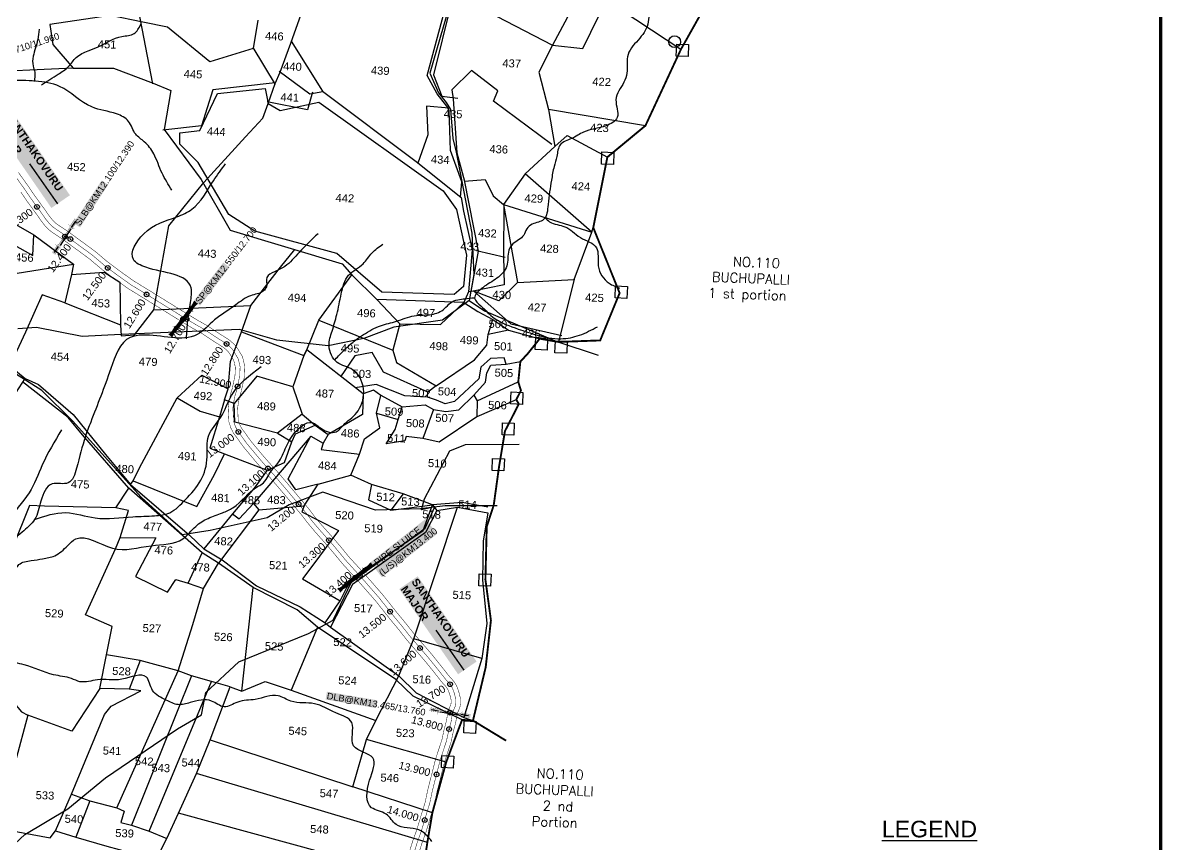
# Model space of a CAD drawing. Header units: inches. Extents: x 199720 to 229245, y 1615171 to 1626603.
# Drawn here: x 203002 to 205423, y 1617681 to 1619425 of the extents above; entities that cross this region are included whole.
import ezdxf
from ezdxf.enums import TextEntityAlignment as Align

# ---------------------------------------------------------------- set-up
doc = ezdxf.new("R2010")
doc.units = ezdxf.units.IN
doc.header["$LTSCALE"] = 15
doc.header["$MEASUREMENT"] = 0
doc.header["$PDMODE"] = 32
doc.header["$PDSIZE"] = 10
doc.linetypes.add('ACAD_ISO02W100', pattern=[15, 12, -3])
doc.linetypes.add('HIDDEN2', pattern=[0.1875, 0.125, -0.0625])
for name, color, linetype in [('CANAL1', 7, 'Continuous'), ('CHANAGE', 1, 'Continuous'), ('HILLS', 3, 'Continuous'), ('PLOT', 7, 'Continuous'), ('PLOT NO', 7, 'Continuous'), ('POINT', 2, 'Continuous'), ('RE REMARKS', 7, 'Continuous'), ('ROAD', 1, 'Continuous'), ('STREAM', 4, 'Continuous'), ('STRUCTURE', 5, 'Continuous'), ('TABLE', 7, 'Continuous'), ('TEXT', 1, 'Continuous'), ('text2', 7, 'Continuous'), ('VILLAGE BOUNDARY STONES', 1, 'Continuous'), ('VILLAGE BOUNDARYS', 5, 'Continuous'), ('VILLAGE BOUNDRY', 5, 'Continuous')]:
    doc.layers.add(name, color=color, linetype=linetype)
doc.styles.add('A', font='arial.ttf')
doc.styles.add('section', font='romant.shx', dxfattribs={"height": 2})
doc.styles.get("Standard").update_dxf_attribs({"font": 'arial.ttf'})
doc.dimstyles.get("Standard").update_dxf_attribs({"dimtxt": 0.18, "dimasz": 0.18, "dimexe": 0.18, "dimexo": 0.0625, "dimgap": 0.09, "dimtad": 0, "dimtih": 1, "dimtoh": 1, "dimdec": 4, "dimzin": 0, "dimdsep": 46, "dimtxsty": 'Standard', "dimcen": 0.09, "dimadec": 0, "dimazin": 0, "dimtfac": 1, "dimtdec": 4, "dimtofl": 0, "dimtmove": 0, "dimatfit": 3, "dimfxl": 1, "dimtolj": 1, "dimtzin": 0, "dimarcsym": 0})

# ---------------------------------------------------------------- blocks, each defined once
blk = doc.blocks.new('SLB')
at = {"layer": 'STRUCTURE'}
h = blk.add_hatch(dxfattribs=at)
h.set_pattern_fill('DOTS', color=6, scale=20, angle=320.3722, style=0)
h.set_pattern_definition([(320.372247934, (-159.4327, -72.9564), (1.2786241598, 0.5641323054), [0, -1.25])])
h.paths.add_polyline_path([(769699.5, 1706871.1), (769699.5, 1706861.1), (769729.1, 1706861.1), (769732.1, 1706863.1), (769792.1, 1706863.1), (769795.1, 1706861.1), (769824.7, 1706861.1), (769824.7, 1706871.1), (769795.1, 1706871.1), (769792.1, 1706869.1), (769732.1, 1706869.1), (769729.1, 1706871.1)])
at = {"layer": 'STRUCTURE', "color": 6, "linetype": 'ACAD_ISO02W100', "ltscale": 0.5, "const_width": 0.5}
for points in [[(769699.5, 1706871.1), (769729.1, 1706871.1)], [(769699.5, 1706861.1), (769729.1, 1706861.1)], [(769795.1, 1706871.1), (769824.7, 1706871.1)], [(769795.1, 1706861.1), (769824.7, 1706861.1)]]:
    blk.add_lwpolyline(points, dxfattribs=at)
at = {"layer": 'STRUCTURE', "color": 6, "const_width": 0.628}
for points in [[(769726.1, 1706877.1), (769726.1, 1706873.1), (769732.1, 1706869.1), (769792.1, 1706869.1), (769798.1, 1706873.1), (769798.1, 1706877.1)], [(769726.1, 1706855.1), (769726.1, 1706859.1), (769732.1, 1706863.1), (769792.1, 1706863.1), (769798.1, 1706859.1), (769798.1, 1706855.1)]]:
    blk.add_lwpolyline(points, dxfattribs=at)
at = {"layer": 'STRUCTURE', "color": 6}
blk.add_lwpolyline([(769732.1, 1706863.1), (769792.1, 1706863.1)], dxfattribs=at)
blk.add_lwpolyline([(769732.1, 1706863.1), (769792.1, 1706863.1)], dxfattribs=at)
at = {"layer": 'STRUCTURE', "color": 0}
blk.add_circle((769762.1, 1706866.1), 1.24, dxfattribs=at)
for points in [[(769703.8, 1706866), (769726.7, 1706866)], [(769818.6, 1706865.8), (769795.7, 1706865.8)]]:
    blk.add_leader(points, dimstyle='Standard', override={"dimasz": 10, "dimgap": 0.09, "dimtad": 0}, dxfattribs=at)
blk = doc.blocks.new('PIPE C')
at = {"layer": 'STRUCTURE'}
h = blk.add_hatch(dxfattribs=at)
h.set_pattern_fill('DASH', color=256, scale=5.6, angle=-90, style=0)
h.set_pattern_definition([(270, (-1194663.9188, 538833.8274), (0.7, -0.7), [0.7, -0.7])])
edge = h.paths.add_edge_path()
edge.add_spline(control_points=[(4.6, -44.2), (4.4, -43.9), (3.7, -42.8), (3.2, -40.8), (2.9, -38.1), (2.3, -34.2), (2.9, -29), (3.8, -25), (4.2, -23.1)], knot_values=[0, 0, 0, 0, 1.613557, 5.24513, 8.624976, 13.470124, 22.190216, 30.746377, 30.746377, 30.746377, 30.746377], degree=3, periodic=0)
edge.add_line((4.2, -23.1), (2.8, -21))
edge.add_line((2.8, -21), (2.8, 21))
edge.add_line((2.8, 21), (4.2, 23.1))
edge.add_spline(control_points=[(4.2, 23.1), (3.7, 25), (2.7, 28.9), (2, 34.1), (2.4, 38), (2.7, 40.8), (3.1, 42.8), (3.8, 43.8), (4, 44.2)], knot_values=[0, 0, 0, 0, 8.556161, 17.276253, 22.121402, 25.501247, 29.13282, 30.746377, 30.746377, 30.746377, 30.746377], degree=3, periodic=0)
edge.add_line((4, 44.2), (-4.6, 44.2))
edge.add_spline(control_points=[(-4.6, 44.2), (-4.4, 43.9), (-3.7, 42.8), (-3.2, 40.8), (-2.9, 38.1), (-2.3, 34.2), (-2.9, 29), (-3.8, 25), (-4.2, 23.1)], knot_values=[0, 0, 0, 0, 1.613557, 5.24513, 8.624976, 13.470124, 22.190216, 30.746377, 30.746377, 30.746377, 30.746377], degree=3, periodic=0)
edge.add_line((-4.2, 23.1), (-2.8, 21))
edge.add_line((-2.8, 21), (-2.8, -21))
edge.add_line((-2.8, -21), (-4.2, -23.1))
edge.add_spline(control_points=[(-4.2, -23.1), (-3.7, -25), (-2.7, -28.9), (-2, -34.1), (-2.4, -38), (-2.7, -40.8), (-3.1, -42.8), (-3.8, -43.8), (-4, -44.2)], knot_values=[0, 0, 0, 0, 8.556161, 17.276253, 22.121402, 25.501247, 29.13282, 30.746377, 30.746377, 30.746377, 30.746377], degree=3, periodic=0)
edge.add_line((-4, -44.2), (4.6, -44.2))
blk.add_circle((0, 0), 0.657)
at = {"layer": 'STRUCTURE', "const_width": 0.44}
for points in [[(-8.4, 25.2), (-5.6, 25.2), (-2.8, 21), (-2.8, -21), (-5.6, -25.2), (-8.4, -25.2)], [(8.4, 25.2), (5.6, 25.2), (2.8, 21), (2.8, -21), (5.6, -25.2), (8.4, -25.2)]]:
    blk.add_lwpolyline(points, dxfattribs=at)
at = {"layer": 'STRUCTURE', "color": 3}
for points in [[(-2.8, 21), (-2.8, -21)], [(-2.8, 21), (-2.8, -21)], [(2.8, 21), (2.8, -21)]]:
    blk.add_lwpolyline(points, dxfattribs=at)
at = {"layer": 'STRUCTURE'}
for points in [[(-4.6, 44.2), (-4, 43.2), (-3.3, 40.8), (-2.9, 38.4), (-2.5, 35.1), (-3, 29), (-4.2, 23.1)], [(4, 44.2), (3.4, 43.2), (2.8, 40.7), (2.5, 38.4), (2.2, 35), (2.8, 28.9), (4.2, 23.1)], [(-4, -44.2), (-3.4, -43.2), (-2.8, -40.7), (-2.5, -38.4), (-2.2, -35), (-2.8, -28.9), (-4.2, -23.1)], [(4.6, -44.2), (4, -43.2), (3.3, -40.8), (2.9, -38.4), (2.5, -35.1), (3, -29), (4.2, -23.1)]]:
    blk.add_spline(points, degree=3, dxfattribs=at)
at = {"layer": 'STRUCTURE', "color": 0}
for points in [[(-0.2, 44.3), (-0.2, 28.7)], [(0, -23.2), (0, -38.9)]]:
    blk.add_leader(points, dimstyle='Standard', override={"dimscale": 0.062085, "dimtxt": 50, "dimasz": 100, "dimgap": 0.09, "dimtad": 0, "dimzin": 2}, dxfattribs=at)

msp = doc.modelspace()

# ---------------------------------------------------------------- linework, layer by layer
at = {"layer": 'CANAL1', "color": 200, "const_width": 1}
for points in [[(202993.1, 1619107.3), (203014.5, 1619077.4), (203027.5, 1619058.3), (203037.9, 1619043.9), (203049.6, 1619027.9), (203059, 1619014.4), (203065, 1619006.9), (203071.9, 1619000), (203078.6, 1618995), (203097.6, 1618982.5), (203156.4, 1618939.5), (203183, 1618916.9), (203210, 1618896.8), (203237.8, 1618877), (203264.8, 1618860.5), (203295.1, 1618841.8), (203350.9, 1618807.2), (203373.3, 1618793.7), (203393, 1618782.6), (203411.5, 1618770.4), (203442, 1618750.8), (203448.7, 1618744.8), (203454.5, 1618738.9), (203459.2, 1618732.3), (203468.6, 1618716.6), (203470.8, 1618709.3), (203474, 1618695.4), (203473.2, 1618674.1), (203466.9, 1618643.9), (203462.8, 1618630.6), (203460.1, 1618616.9), (203458.8, 1618607.3), (203459.2, 1618597.2), (203460, 1618581.3), (203463.2, 1618571.6), (203467.2, 1618563.8), (203475.7, 1618552.5), (203485.8, 1618538.1), (203494.2, 1618528), (203511.6, 1618507.1), (203523, 1618494), (203545.4, 1618469.3), (203560.6, 1618451.3), (203574.1, 1618435.5), (203612.1, 1618390.1), (203621.5, 1618377.4), (203629.3, 1618367.9), (203640.7, 1618354.5), (203666.6, 1618325.4), (203683.3, 1618305.5), (203695.2, 1618290.9), (203721.1, 1618262.6), (203734.9, 1618247.1), (203766.3, 1618211.2), (203799.5, 1618169.5), (203816, 1618149.6), (203833.2, 1618127.9), (203871.9, 1618082.9), (203891.3, 1618058.7), (203908.2, 1618037.4), (203917.7, 1618026.9), (203923.9, 1618016.9), (203928.5, 1618004.6), (203932.2, 1617989.8), (203932.2, 1617979.4), (203930.8, 1617970.9), (203925.8, 1617959.5), (203923.8, 1617950.8), (203922.3, 1617940.2), (203916.6, 1617918.6), (203912.2, 1617897.9), (203898.5, 1617855.9), (203882.2, 1617791.8), (203876.3, 1617764.1), (203870.8, 1617746.3), (203858.4, 1617704.8), (203850.1, 1617682.4), (203833.2, 1617627.7)], [(202998.1, 1619066), (203011.1, 1619046.8), (203021.7, 1619032.2), (203033.3, 1619016.3), (203043, 1619002.4), (203050.1, 1618993.5), (203058.8, 1618984.8), (203067.2, 1618978.6), (203086.2, 1618966.1), (203144, 1618923.8), (203170.5, 1618901.3), (203198.2, 1618880.6), (203226.7, 1618860.4), (203254.3, 1618843.5), (203284.5, 1618824.8), (203340.5, 1618790.1), (203363.3, 1618776.4), (203382.5, 1618765.6), (203400.5, 1618753.6), (203429.9, 1618734.8), (203435, 1618730.3), (203439.2, 1618726), (203442.5, 1618721.4), (203450.2, 1618708.4), (203451.5, 1618704.1), (203453.9, 1618693.5), (203453.2, 1618676.5), (203447.5, 1618648.9), (203443.4, 1618635.5), (203440.4, 1618620.3), (203438.7, 1618608.3), (203439.2, 1618596.3), (203440.2, 1618577.6), (203444.7, 1618563.8), (203449.2, 1618555.2), (203449.4, 1618554.2), (203459.5, 1618540.8), (203469.9, 1618526), (203478.9, 1618515.2), (203496.4, 1618494.2), (203508, 1618480.7), (203530.3, 1618456.2), (203545.3, 1618438.4), (203558.8, 1618422.6), (203596.4, 1618377.7), (203605.8, 1618365.1), (203614, 1618355.1), (203625.6, 1618341.4), (203651.5, 1618312.4), (203667.9, 1618292.8), (203680.1, 1618277.8), (203706.2, 1618249.1), (203719.9, 1618233.8), (203751, 1618198.4), (203783.9, 1618156.9), (203800.4, 1618137.1), (203817.7, 1618115.1), (203856.5, 1618070), (203875.7, 1618046.3), (203892.9, 1618024.4), (203901.6, 1618014.8), (203905.9, 1618008), (203909.4, 1617998.6), (203912.2, 1617987.4), (203912.2, 1617981), (203911.5, 1617976.6), (203906.7, 1617965.8), (203904.1, 1617954.4), (203902.7, 1617944.2), (203897.2, 1617923.3), (203892.9, 1617903.1), (203879.3, 1617861.5), (203862.7, 1617796.3), (203857, 1617769.2), (203851.7, 1617752.2), (203839.4, 1617711.2), (203831.2, 1617688.9), (203813.8, 1617632.7)]]:
    msp.add_lwpolyline(points, dxfattribs=at)
at = {"layer": 'CANAL1', "color": 1, "linetype": 'HIDDEN2', "ltscale": 4, "const_width": 1}
msp.add_lwpolyline([(202985.1, 1619101.2), (203006.3, 1619071.7), (203019.3, 1619052.6), (203029.8, 1619038), (203041.4, 1619022.1), (203051, 1619008.4), (203057.6, 1619000.2), (203065.3, 1618992.4), (203072.9, 1618986.8), (203091.9, 1618974.3), (203150.2, 1618931.7), (203176.8, 1618909.1), (203204.1, 1618888.7), (203232.2, 1618868.7), (203259.6, 1618852), (203289.8, 1618833.3), (203345.7, 1618798.6), (203368.3, 1618785.1), (203387.7, 1618774.1), (203406, 1618762), (203435.9, 1618742.8), (203441.8, 1618737.6), (203446.9, 1618732.4), (203450.8, 1618726.9), (203459.4, 1618712.5), (203461.2, 1618706.7), (203464, 1618694.5), (203463.2, 1618675.3), (203457.2, 1618646.4), (203453.1, 1618633), (203450.3, 1618618.6), (203448.7, 1618607.8), (203449.2, 1618596.7), (203450.1, 1618579.5), (203454, 1618567.7), (203458.6, 1618558.8), (203458.6, 1618558.7), (203467.6, 1618546.7), (203477.8, 1618532.1), (203486.6, 1618521.6), (203504, 1618500.7), (203515.5, 1618487.4), (203537.9, 1618462.8), (203552.9, 1618444.9), (203566.4, 1618429), (203604.3, 1618383.9), (203613.6, 1618371.2), (203621.6, 1618361.5), (203633.2, 1618347.9), (203659.1, 1618318.9), (203675.6, 1618299.2), (203687.6, 1618284.4), (203713.7, 1618255.8), (203727.4, 1618240.5), (203758.6, 1618204.8), (203791.7, 1618163.2), (203808.2, 1618143.4), (203825.4, 1618121.5), (203864.2, 1618076.4), (203883.5, 1618052.5), (203900.6, 1618030.9), (203909.7, 1618020.9), (203914.9, 1618012.4), (203919, 1618001.6), (203922.2, 1617988.6), (203922.2, 1617980.2), (203921.2, 1617973.7), (203916.2, 1617962.6), (203914, 1617952.6), (203912.5, 1617942.2), (203906.9, 1617920.9), (203902.5, 1617900.5), (203888.9, 1617858.7), (203872.4, 1617794.1), (203866.6, 1617766.7), (203861.2, 1617749.3), (203848.9, 1617708), (203840.7, 1617685.7), (203823.5, 1617630.2)], dxfattribs=at)
at = {"layer": 'HILLS'}
msp.add_lwpolyline([(203336, 1619191.3), (203378.1, 1619196.8), (203415.8, 1619274.9), (203517.2, 1619285.8), (203523.6, 1619254), (203549.1, 1619238.7), (203631.4, 1619256.4), (203895.1, 1619068.3), (203923.8, 1619028.9), (203944.6, 1618931.9), (203938.7, 1618865.2), (203918.5, 1618848.1), (203765.3, 1618853.1), (203669.7, 1618935), (203495.1, 1618982.7), (203440.2, 1619018.3), (203374.9, 1619128.3), (203336.2, 1619167.7), (203336, 1619191.3)], dxfattribs=at)
at = {"layer": 'PLOT'}
for points in [[(203278.5, 1619295.4), (203244.6, 1619471.6), (203317.4, 1619483.7), (203343.8, 1619571.8)], [(204196.1, 1619506.4), (204127.5, 1619378), (204098.7, 1619320.5), (204119.3, 1619240.9), (204132.4, 1619162.8), (204159, 1619185.8), (204244.2, 1619139.9)], [(203848.6, 1619481.2), (203882, 1619472.4), (203900.8, 1619467.3), (203911.3, 1619464.9), (204008.6, 1619439), (204127.5, 1619378), (204192.2, 1619370.4), (204242.2, 1619473.2), (204400.5, 1619368.9)], [(203932.3, 1619054.9), (203935.2, 1619087.7), (203911.1, 1619153.9), (203908.4, 1619239.2), (203902.9, 1619247.8), (203882.3, 1619274.3), (203861.4, 1619313.5), (203903.2, 1619468.3)], [(203912, 1619465.9), (203875, 1619314.5), (203892.7, 1619269.6), (203926.7, 1619264.9)], [(202953.7, 1619016.1), (203025.8, 1618975), (203110, 1618912.4), (203105.8, 1618890.8), (203091.6, 1618830.7), (203210.2, 1618784), (203211.1, 1618760), (203239.4, 1618762.3), (203280.6, 1618815.6), (203312.6, 1618994.3), (203386.9, 1619086.2), (203475.7, 1619182.9), (203512.2, 1619222.9), (203523.6, 1619254), (203538.4, 1619296.2), (203549.1, 1619320.3), (203571.8, 1619382.2), (203593.7, 1619443.7)], [(203501.8, 1619431.1), (203492, 1619370.3), (203399.7, 1619342.2), (203309.8, 1619415.6), (203257.4, 1619426.7), (203188.6, 1619441), (203059.8, 1619421.8), (203066.5, 1619379), (203109.4, 1619328.8), (202894.3, 1619318.6), (202846.3, 1619337.6), (202845.4, 1619364)], [(203538.9, 1619293.9), (203491.8, 1619372.7)], [(203572.8, 1619386), (203639.1, 1619280), (203841.1, 1619128.5), (203933.5, 1619054.1), (203938.8, 1619025.1), (203956.8, 1618943), (203949.2, 1618854), (203939.6, 1618831.2), (203754.3, 1618837.7)], [(203109.4, 1619328.8), (203195, 1619329.1), (203279.5, 1619296.9), (203317, 1619281.6), (203302.7, 1619198.5), (203381.3, 1619092.2), (203443.1, 1618984.7), (203680.6, 1618913.5), (203701.5, 1618889.7), (203754.3, 1618837.7), (203803.5, 1618785.8), (203889.8, 1618784.4), (203939.6, 1618831.2), (203968.7, 1618812.3), (204000.9, 1618794.8), (204033.8, 1618772.1), (204100.4, 1618754.3)], [(203546.7, 1619322.7), (203611.8, 1619274.3), (203639.7, 1619279.3)], [(204126.2, 1619166.8), (204002.6, 1619258.5), (204011.5, 1619280.5), (203955.7, 1619324), (203913.6, 1619283), (203916.7, 1619263.4), (203924.1, 1619148.7), (203940.8, 1619088.9), (203984.8, 1619092.3), (204001.3, 1619058), (204023.8, 1619039.4), (204211.1, 1618980.3), (204069.3, 1619104.3), (204132.4, 1619162.8)], [(203538.3, 1619298), (203405.9, 1619282.8), (203382.1, 1619206.7), (203299.9, 1619197)], [(203618, 1619278.1), (203607.1, 1619240), (203521.2, 1619257.5)], [(203907.3, 1619243.9), (203859.8, 1619248.3), (203862.9, 1619187), (203841.6, 1619127)], [(204325, 1619206.7), (204119.3, 1619240.9)], [(204069.3, 1619104.3), (204023.8, 1619039.4), (204053.3, 1618873.9), (204173.9, 1618880.3), (204211.1, 1618980.3), (204214.2, 1618990.2)], [(203954.6, 1618854.3), (203970.2, 1618940.2), (203940.8, 1619090.9)], [(204024.1, 1619036.9), (204023.4, 1618929.9), (204025.1, 1618868.4), (203955.6, 1618854.8)], [(202979.5, 1618955.8), (203023.5, 1618930.7), (203025.8, 1618975)], [(203231.3, 1618444.5), (203236.7, 1618452.7), (203250.2, 1618479.8), (203330, 1618629), (203382.7, 1618677), (203438.4, 1618647.6), (203443.4, 1618705.9), (203467.1, 1618768.5), (203486.8, 1618824.5), (203550, 1618906.1), (203580.6, 1618943.4)], [(203966.3, 1618941.5), (204027.3, 1618927.7)], [(202946, 1618920), (202990.3, 1618893.5), (203110, 1618912.4)], [(203105.8, 1618890.8), (203175.4, 1618895.6), (203208.5, 1618874), (203210.2, 1618784)], [(203467.1, 1618768.5), (203599.3, 1618718.5), (203605.7, 1618730.5), (203631.4, 1618793.4), (203701.5, 1618889.7)], [(202434.6, 1618883.5), (202455.2, 1618865.9), (202629.1, 1618833.7), (202856.2, 1618770.7), (202881, 1618767.1), (202974.5, 1618696.5), (203007.1, 1618669.6), (203035.4, 1618656.7), (203051.2, 1618643.6), (203109.7, 1618593), (203178.4, 1618508.6), (203231.3, 1618444.5), (203356.5, 1618336.9), (203387.1, 1618308.2), (203425.9, 1618284.4), (203498.5, 1618229.6), (203591.6, 1618184.5), (203644.8, 1618150.7), (203656.2, 1618141.6), (203801, 1618038.4), (203837.8, 1618002.3), (203939.4, 1617949.7), (203958.7, 1617943.2)], [(204053.3, 1618873.9), (204013.8, 1618834.7), (203960.2, 1618855.3), (203949.2, 1618854)], [(204173.9, 1618880.3), (204140.3, 1618747.4)], [(203091.6, 1618830.7), (203043.2, 1618847.5), (203007.8, 1618767.9), (202974.5, 1618696.5)], [(203960.2, 1618855.3), (204039.4, 1618786.1), (204147.4, 1618760.8)], [(202626.4, 1618822.4), (202611.7, 1618704.9), (202911.2, 1618648.3), (202988.2, 1618639.8), (203007.1, 1618669.6)], [(203280.6, 1618815.6), (203486.8, 1618824.5)], [(203631.4, 1618793.4), (203788.1, 1618729.8), (203796.3, 1618703.5), (203880.5, 1618654.2), (203961.9, 1618709.5), (203988.3, 1618740.5), (203991.2, 1618763.5), (204000.9, 1618794.8)], [(203803.5, 1618785.8), (203788.1, 1618729.8)], [(204033.8, 1618772.1), (203991.2, 1618763.5)], [(203990.5, 1618396.1), (203935.7, 1618406.6), (203872.6, 1618401.1), (203810.5, 1618424.8), (203743, 1618444.4), (203699.2, 1618464.4), (203717.5, 1618508.9), (203728.4, 1618541.4), (203760.6, 1618565.1), (203753.5, 1618595.8), (203763.2, 1618633.8), (203747.4, 1618644.7), (203725.3, 1618636.9), (203605.7, 1618730.5), (203599.3, 1618718.5), (203575.8, 1618652.1), (203595.8, 1618594.3), (203623.4, 1618570.3), (203651.1, 1618550.7), (203640.1, 1618532.1), (203636.4, 1618518.8), (203717.5, 1618508.9)], [(203880.5, 1618654.2), (203863.1, 1618640.8), (203768.8, 1618682.9), (203744.6, 1618724.7), (203707.5, 1618717.8), (203677.3, 1618673.2)], [(203763, 1618634), (203808.6, 1618609.5), (203856.9, 1618613.9), (203874.5, 1618603.7), (203900.9, 1618599.7), (203928.4, 1618603.4), (203960.6, 1618634.5), (203985.3, 1618662.1), (203988, 1618681.8), (203996.9, 1618697.7), (204029.3, 1618700), (204059.3, 1618705.5)], [(204029.3, 1618700), (204025, 1618713.7), (203996.2, 1618712.3), (203975.2, 1618693.5), (203971, 1618668.7), (203919.3, 1618620.8), (203899.3, 1618615.6), (203881.4, 1618623.8), (203862.3, 1618630), (203863.1, 1618640.8)], [(203575.8, 1618652.1), (203499.2, 1618674.8), (203451.3, 1618616.9), (203430.7, 1618624.5), (203438.4, 1618647.6)], [(203935.5, 1617944.6), (203831.5, 1617994.9), (203795, 1618030.3), (203628.3, 1618141.4), (203585.4, 1618178.5), (203491.8, 1618226.1), (203417.8, 1618277.3), (203383.1, 1618299.4), (203227.5, 1618437.1), (203128.9, 1618550.1), (203098.6, 1618587.2), (203001.9, 1618662.5)], [(203862.3, 1618630), (203813.8, 1618633.1), (203753, 1618656.7), (203708.1, 1618650.2)], [(203960.6, 1618634.5), (203967.6, 1618622.2), (204054.9, 1618662.5)], [(203330, 1618629), (203379.3, 1618600.3), (203420.5, 1618588)], [(203430.7, 1618624.5), (203420.5, 1618588), (203399.5, 1618521.5), (203430.8, 1618509.9), (203521.3, 1618475.2), (203558, 1618491.4), (203574.1, 1618535.3), (203581.6, 1618552.2), (203623.4, 1618570.3)], [(203725.3, 1618636.9), (203724, 1618593.4), (203651.1, 1618550.7)], [(204050.6, 1618624.7), (203966.7, 1618588.3), (203886.6, 1618534.3), (203852, 1618542.1), (203816.9, 1618546.7), (203814.2, 1618537), (203774, 1618530.7), (203793.7, 1618561.5), (203799.6, 1618582.6), (203808.6, 1618609.5)], [(203595.8, 1618594.3), (203543.5, 1618553.3), (203452.6, 1618577.2), (203451.3, 1618616.9)], [(203753.5, 1618595.8), (203799.6, 1618582.6)], [(203874.5, 1618603.7), (203852, 1618542.1)], [(203614.2, 1618546.9), (203492.5, 1618403.9)], [(203543.5, 1618553.3), (203574.1, 1618535.3)], [(203630, 1618445.5), (203582.2, 1618433.3), (203566.3, 1618456.8), (203614.2, 1618546.9), (203640.1, 1618532.1)], [(203236.7, 1618452.7), (203372.3, 1618397.8), (203409.8, 1618466.1), (203430.8, 1618509.9)], [(203521.3, 1618475.2), (203493.7, 1618436.9), (203448, 1618382.5), (203387.1, 1618308.2)], [(203448, 1618382.5), (203462, 1618371.8), (203492.5, 1618403.9), (203504, 1618390.6), (203599.8, 1618399.4), (203630, 1618445.5), (203699.2, 1618464.4)], [(203342.6, 1617513.5), (203351.6, 1617546.6), (203372.7, 1617615.3), (203285.9, 1617648.4), (203308.1, 1617692.8), (203333.3, 1617746.8), (203371.5, 1617831.1), (203400.6, 1617902.1), (203442.7, 1618014.6), (203403.4, 1618025.9), (203361, 1618038.5), (203332.7, 1618048.6), (203251.8, 1618071), (203180.3, 1618083.1), (203191.9, 1618143.1), (203135.8, 1618168.1), (203199.6, 1618308.3), (203209.3, 1618331.9), (203226.6, 1618389.7), (203199.8, 1618395.1), (203227.5, 1618437.1)], [(203743, 1618444.4), (203736.6, 1618412.1), (203784.4, 1618390.2), (203872.6, 1618401.1)], [(203599.8, 1618399.4), (203594.9, 1618386.7), (203673.3, 1618347.2), (203618.7, 1618273.6), (203596.7, 1618244), (203676.8, 1618197.6), (203698.1, 1618239.7), (203852.9, 1618347.1), (203872.6, 1618401.1)], [(203810.5, 1618424.8), (203784.4, 1618390.2)], [(203872.6, 1618401.1), (203882.2, 1618389.7), (203925.6, 1618396.6)], [(203199.8, 1618395.1), (203048.2, 1618398.4), (203016.8, 1618400.2), (202945.2, 1618223.5), (202935, 1618204.3), (202933.3, 1618191.2), (202881, 1618125.9), (202877.3, 1618109.7), (202960.3, 1618008.8), (202999.4, 1617961.4), (203013, 1617954.6), (202986.6, 1617856.9), (202971.6, 1617811.2), (202894.1, 1617724.8), (202790.3, 1617745.1), (202768.6, 1617736.2)], [(203504, 1618390.6), (203417.8, 1618277.3)], [(203882.2, 1618389.7), (203857.9, 1618342.5), (203703.1, 1618231.9), (203656.2, 1618141.6)], [(203801, 1618038.4), (203832.8, 1618116.9), (203925.6, 1618396.6), (203990.5, 1618384.5), (203980.2, 1618324), (203978.6, 1618241.9), (203988.3, 1618149.7), (203977.6, 1618075.3), (203939.4, 1617949.7)], [(203209.3, 1618331.9), (203284.7, 1618331.1), (203242, 1618249.5), (203310.1, 1618215.9), (203327.8, 1618243.1), (203353.8, 1618235.1), (203383.1, 1618299.4)], [(203201.9, 1617758.1), (203332.7, 1618048.6), (203363.8, 1618147.5), (203386.4, 1618223.9), (203417.8, 1618277.3)], [(203353.8, 1618235.1), (203386.4, 1618223.9)], [(203467.6, 1618005.6), (203491.8, 1618226.1)], [(203644.8, 1618150.7), (203676.8, 1618197.6)], [(203628.3, 1618141.4), (203572.6, 1618008)], [(203977.6, 1618075.3), (203832.8, 1618116.9)], [(203166.2, 1618011.3), (203180.3, 1618083.1)], [(203251.8, 1618071), (203228.2, 1618010.1)], [(203361, 1618038.5), (203233.3, 1617720.7)], [(203872.4, 1617747.3), (203703.4, 1617802.7), (203732.5, 1617903.1), (203752.3, 1617943.4), (203801, 1618038.4)], [(203271, 1617708), (203403.4, 1618025.9)], [(203442.7, 1618014.6), (203467.6, 1618005.6), (203517.4, 1618026.2), (203572.6, 1618008), (203752.3, 1617943.4)], [(202778.4, 1617702.3), (202846.7, 1617693), (202918.5, 1617720.4), (203060.3, 1617694.1), (203072, 1617709.1), (203105.5, 1617787.2), (203175.9, 1617956.2), (203189.9, 1617973.7), (203253.1, 1618006), (203228.2, 1618010.1), (203166.2, 1618011.3), (203106.3, 1617921), (203013, 1617954.6)], [(203400.6, 1617902.1), (203703.4, 1617802.7)], [(203901.7, 1617854.7), (203732.5, 1617903.1)], [(203861.8, 1617684.5), (203371.5, 1617831.1)], [(203105.5, 1617787.2), (203144.9, 1617773), (203201.9, 1617758.1), (203217.4, 1617750.6), (203210.7, 1617726.9), (203233.3, 1617720.7), (203271, 1617708), (203308.1, 1617692.8)], [(203144.9, 1617773), (203114.9, 1617695.4)], [(203848.9, 1617599.5), (203640.9, 1617662.2), (203333.3, 1617746.8)], [(203072, 1617709.1), (203114.9, 1617695.4), (203180.6, 1617676.7), (203285.9, 1617648.4)]]:
    msp.add_lwpolyline(points, dxfattribs=at)
at = {"layer": 'POINT'}
for p in [(203092, 1618971, 74), (203343, 1618796, 75), (203709, 1618247, 76), (203910, 1617960, 77)]:
    msp.add_point(p, dxfattribs=at)
at = {"layer": 'ROAD'}
for points in [[(203909.8, 1619464.5), (203867, 1619318.5), (203885.4, 1619276.3), (203901.6, 1619255.7), (203911.1, 1619241.3), (203915.8, 1619179.6), (203923.1, 1619150.3), (203938.6, 1619069.7), (203956.2, 1618978.5), (203960.4, 1618890.4), (203950.3, 1618835.7), (203982.9, 1618813.1), (204136.5, 1618748.1), (204224.3, 1618719.1)], [(203950.3, 1618835.7), (203894.1, 1618793.3), (203790.2, 1618778.9), (203726.9, 1618754.9), (203651, 1618739.4), (203541.8, 1618750.8), (203462.6, 1618773.8), (203210.5, 1618763.3), (203128.2, 1618759), (203031.3, 1618777.7), (202991.6, 1618775.2)], [(204010, 1618399.1), (203899.5, 1618399.3), (203847, 1618392.8), (203751.5, 1618390.4), (203639.9, 1618428.3), (203568.1, 1618401.5), (203521.3, 1618373.6), (203400.5, 1618347.1), (203341.9, 1618337.8), (203254.1, 1618417.9), (203194.8, 1618482.9), (203108.5, 1618579), (203042.5, 1618644.1), (202960.2, 1618696.9), (202892.9, 1618747.9)], [(202924.4, 1617625.5), (203006.6, 1617701.2), (203098.1, 1617755.9), (203178.1, 1617821.9), (203331.2, 1617925.4), (203382.1, 1617955.6), (203391.4, 1618002.9), (203461.3, 1618068.2), (203609.2, 1618127.8), (203661.5, 1618156.4), (203700.9, 1618238.1), (203857.4, 1618351.5), (203877.7, 1618396.9), (203849.4, 1618391), (203855.8, 1618414.3), (203909.5, 1618516), (203942.6, 1618529.3), (204056.7, 1618530)]]:
    msp.add_lwpolyline(points, dxfattribs=at)
at = {"layer": 'STREAM'}
msp.add_lwpolyline([(203967.6, 1618622.2), (203966.7, 1618588.3)], dxfattribs=at)
for points in [[(204692, 1619792.1), (204680.2, 1619760.8), (204658.9, 1619726.6), (204637.1, 1619699.7), (204614.8, 1619661.1), (204592.2, 1619635.1), (204543, 1619616.6), (204485.8, 1619622.4), (204442.7, 1619562.7), (204409.5, 1619525.7), (204374.8, 1619493.7), (204335.9, 1619465.8), (204331.1, 1619427.1), (204313.1, 1619392.8), (204288.1, 1619357.9), (204285.4, 1619318.1), (204279.4, 1619299.1), (204262.4, 1619261.6), (204265, 1619224), (204241.5, 1619206.6), (204193.7, 1619192.9), (204167.9, 1619179.2), (204144.2, 1619166.3), (204136.7, 1619141.3), (204131, 1619119.9), (204125.4, 1619091.2), (204118.1, 1619039.1), (204108.8, 1619007.3), (204084.6, 1618997.3), (204073.1, 1618987.5), (204066.4, 1618973.9), (204043.5, 1618955.4), (204035, 1618942.1), (204030.6, 1618908.8), (204009.2, 1618882.6), (203979.4, 1618862.6), (203962.2, 1618840.1), (203975.3, 1618823.9), (204003.9, 1618797.9), (204054.8, 1618774.8), (204094.9, 1618762), (204145.6, 1618754.2), (204185, 1618761.6), (204223.2, 1618779.8)], [(203042.1, 1619293.8), (203077.6, 1619316), (203099.6, 1619332.3), (203116, 1619351.5), (203141.1, 1619365.8), (203162.7, 1619374.2), (203213, 1619396.3), (203238.7, 1619402.3), (203252.9, 1619422.1)], [(203036.9, 1619411.4), (203034.2, 1619389.8), (203024.5, 1619354.1), (203024.2, 1619333.3), (203027.8, 1619320.2), (203026.2, 1619300.4)], [(203319, 1619069.7), (203298.2, 1619106), (203280.4, 1619146.9), (203260.5, 1619172.6), (203242.2, 1619188.6), (203227, 1619215.9), (203201.7, 1619231.7), (203148.9, 1619246.4), (203080.3, 1619290.1), (203029.4, 1619301.3), (202975.3, 1619302.4), (202939.6, 1619300.6), (202879.5, 1619300.1), (202840.9, 1619307.1), (202799.5, 1619326.2), (202770.6, 1619342.6), (202736, 1619358.7), (202705.8, 1619379.3), (202690.1, 1619391.4)], [(203350.1, 1618754.3), (203352.9, 1618793), (203358.6, 1618831.1), (203359.8, 1618862.5), (203263.8, 1618905.9), (203237.2, 1618922.6), (203259.2, 1618977.1), (203329.9, 1619013.2), (203361.5, 1619029.1), (203407.3, 1619089.7), (203433.2, 1619125.7)], [(204111.6, 1619011.4), (204121.5, 1619002.4), (204153.8, 1618992.2), (204186.8, 1618969.3), (204221, 1618947.6), (204224.9, 1618909), (204247.8, 1618872.1), (204269.8, 1618861.9)], [(203629.6, 1618977.2), (203589.3, 1618937.6), (203559.1, 1618907.8), (203536.9, 1618896.2), (203520.8, 1618884.4), (203520, 1618864.6), (203513.6, 1618855.6), (203486, 1618845.5), (203454.8, 1618826), (203409.7, 1618794), (203372.9, 1618763.1), (203256.4, 1618762), (203230.8, 1618757), (203189.3, 1618690.7), (203146.6, 1618576.9), (203135.3, 1618546.4), (203116.6, 1618479.3), (203098.7, 1618447.9), (203064.9, 1618445.9), (203040.9, 1618409.4), (203027.4, 1618370.3), (203000.9, 1618343.1), (202960.4, 1618310), (202931.8, 1618287.1)], [(203084.5, 1618560.8), (203043.8, 1618486.2), (203015.6, 1618426.8), (202972.1, 1618364.7), (202962.4, 1618338.9), (202939.4, 1618295), (202935.2, 1618269.3), (202950.9, 1618257.1), (202964, 1618249.3), (202981.4, 1618256.9), (202994.1, 1618274.4), (203020.3, 1618283.1), (203044.5, 1618286.8), (203070.1, 1618293.2), (203097.7, 1618314.8), (203114.9, 1618328.9), (203192.7, 1618309.3), (203274.9, 1618314.6), (203342.5, 1618329.1), (203369.8, 1618355.7), (203396.3, 1618372.7), (203426.4, 1618384.5), (203448.5, 1618395.2), (203501.1, 1618440.1), (203510.6, 1618445.7), (203530.6, 1618473.6), (203546.1, 1618492.4), (203558.1, 1618516.4), (203576, 1618549.4), (203617.2, 1618576), (203637.5, 1618562.8), (203667.7, 1618556.5), (203686.4, 1618573.8), (203701.2, 1618586.2), (203714.7, 1618601.4), (203726.2, 1618647.4), (203702.8, 1618688.4), (203670.1, 1618704), (203653, 1618739.3), (203659.3, 1618770.4), (203669.4, 1618805.6), (203679, 1618849.8), (203694.3, 1618888.9), (203725.3, 1618913.6), (203744.2, 1618936.4), (203767.5, 1618954.9)], [(203665.9, 1618710.3), (203685.1, 1618729.9), (203709.5, 1618751.6), (203726.1, 1618762.9), (203762.4, 1618781.9), (203796, 1618791.2), (203833.9, 1618803.1), (203870.9, 1618805.9), (203898.2, 1618818.2), (203910.7, 1618830.2), (203926.6, 1618837), (203941.5, 1618839.2), (203961.5, 1618841.2)], [(203027.4, 1618370.3), (203093.5, 1618384.8), (203156.4, 1618373.6), (203236.4, 1618376.1), (203282.2, 1618378.1), (203314.4, 1618384.7), (203347.5, 1618412.3), (203380.5, 1618453.5), (203394, 1618503.3), (203397.1, 1618547.5), (203423.1, 1618587.6), (203445.6, 1618633.4), (203508.6, 1618695)], [(203871.3, 1617686.6), (203844, 1617710.9), (203795.6, 1617722.2), (203774, 1617744.5), (203743.2, 1617758.2), (203739.1, 1617816.6), (203745.9, 1617863.8), (203705.2, 1617889.6), (203701.1, 1617939.2), (203667.4, 1617959.7), (203621.9, 1617978.9), (203571.9, 1617984.4), (203544.6, 1617995.8), (203496.3, 1617988.2), (203458.9, 1617982.5), (203429.8, 1617972.4), (203403.4, 1617984.6), (203357.9, 1617981.4), (203332.1, 1617977.1), (203307, 1617986.5), (203278.2, 1618007.3), (203264.9, 1618035.6), (203212.7, 1618030.9), (203160.7, 1618029.7), (203123.8, 1618025.8), (203105.7, 1618032.3), (203067.7, 1618040.5), (203005.3, 1618061.7), (202968, 1618071.2), (202925.2, 1618100.6), (202902.5, 1618117.1), (202884, 1618148.3), (202860.2, 1618161.4), (202823.6, 1618189.7), (202797.8, 1618230.6), (202757.6, 1618244.6), (202737.9, 1618258.4), (202703.2, 1618264.6), (202677.2, 1618264.3), (202656.8, 1618257.4)]]:
    msp.add_spline(points, degree=3, dxfattribs=at)
at = {"layer": 'text2', "color": 2}
msp.add_circle((204387, 1619385), 12.5, dxfattribs=at)
at = {"layer": 'text2', "color": 3}
for p in [(203032.5, 1619034.3), (203103.6, 1618965.8), (203182.7, 1618904.7), (203265.3, 1618848.4), (203350.3, 1618795.9), (203435.3, 1618743.2), (203458.6, 1618652.9), (203460.3, 1618556.4), (203523.2, 1618478.8), (203588.3, 1618402.9), (203652.5, 1618326.3), (203718.1, 1618250.9), (203782.7, 1618174.5), (203846.2, 1618097.3), (203910, 1618020.4), (203908, 1617925), (203881.3, 1617828.7), (203856.1, 1617732)]:
    msp.add_point(p, dxfattribs=at)
at = {"layer": 'VILLAGE BOUNDARY STONES'}
for points in [[(204391.6, 1619380.1), (204416.8, 1619379.1), (204415.8, 1619353.6), (204390.6, 1619354.6)], [(204232.7, 1619150.8), (204257.9, 1619149.8), (204256.9, 1619124.3), (204231.7, 1619125.3)], [(204261.5, 1618866.2), (204286.7, 1618865.2), (204285.8, 1618839.7), (204260.6, 1618840.7)], [(204091.9, 1618756.5), (204117.1, 1618755.6), (204116.1, 1618730.1), (204091, 1618731)], [(204133.9, 1618750), (204159.1, 1618749), (204158.1, 1618723.5), (204132.9, 1618724.5)], [(204039.5, 1618641.2), (204064.7, 1618640.2), (204063.8, 1618614.7), (204038.6, 1618615.7)], [(204021.3, 1618575.7), (204046.5, 1618574.8), (204045.5, 1618549.3), (204020.4, 1618550.2)], [(204000.2, 1618500.1), (204025.4, 1618499.1), (204024.4, 1618473.7), (203999.2, 1618474.6)], [(203971.8, 1618254.9), (203997, 1618253.9), (203996, 1618228.4), (203970.9, 1618229.4)], [(203940, 1617942.3), (203965.2, 1617941.3), (203964.3, 1617915.8), (203939.1, 1617916.8)], [(203892.6, 1617868.9), (203917.8, 1617867.9), (203916.8, 1617842.4), (203891.6, 1617843.4)]]:
    msp.add_lwpolyline(points, close=True, dxfattribs=at)
at = {"layer": 'VILLAGE BOUNDARYS', "const_width": 4}
msp.add_lwpolyline([(204478.2, 1619507.4), (204400.5, 1619368.9), (204325, 1619206.7), (204244.2, 1619139.9), (204214.2, 1618990.2), (204270.2, 1618851.2), (204228.9, 1618750.6), (204140.3, 1618747.4), (204100.4, 1618754.3), (204075.7, 1618723.3), (204059.3, 1618705.5), (204054.9, 1618662.5), (204060.6, 1618644.3), (204050.6, 1618624.7), (204056.1, 1618615.6), (204026.6, 1618558), (204014.1, 1618482.6), (204002.8, 1618401), (203987.9, 1618354.9), (203985.1, 1618242.5), (203996.8, 1618156.2), (203985.7, 1618056.5), (203958.7, 1617943.2), (204029, 1617900.5), (203958.7, 1617943.2), (203935.5, 1617944.6), (203901.7, 1617854.7), (203872.4, 1617747.3), (203861.8, 1617684.5), (203848.9, 1617599.5)], dxfattribs=at)
at = {"layer": 'VILLAGE BOUNDRY', "const_width": 7}
msp.add_lwpolyline([(199723.7, 1621619), (205419.3, 1621619), (205419.3, 1616381.6), (199723.7, 1616381.6)], close=True, dxfattribs=at)

# ---------------------------------------------------------------- block references
at = {"layer": 'STRUCTURE', "color": 0}
for p, xscale, yscale, zscale, rotation in [((901674, 509968.5, 74), 0.6999999999999997, 0.6999999999999997, 0.6999999999999997, 56.48202688636085), ((-527525.4, 530345.3, 77), 0.6999999999999996, 0.6999999999999996, 0.6999999999999996, 350.3530532501475)]:
    msp.add_blockref('SLB', p, dxfattribs=dict(at, xscale=xscale, yscale=yscale, zscale=zscale, rotation=rotation))
at = {"layer": 'text2', "color": 3}
for p, rotation in [((203343, 1618796, 75), 322.3827719247158), ((203709, 1618247, 76), 308.1682811071374)]:
    msp.add_blockref('PIPE C', p, dxfattribs=dict(at, rotation=rotation))

# ---------------------------------------------------------------- texts
at = {"layer": 'CHANAGE'}
for s, rotation, p in [('12.300', 36.2516, (203021.2, 1619026.1)), ('12.400', 53.8527, (203100.2, 1618953.1)), ('12.500', 53.2651, (203174.3, 1618893.5)), ('12.600', 58.307, (203257.9, 1618836.5)), ('12.700', 59.0277, (203343.1, 1618783.9)), ('12.800', 57.2588, (203422.7, 1618735.5)), ('12.900', 348.3517, (203444.9, 1618655.8)), ('13.000', 36.9652, (203449.1, 1618548)), ('13.100', 42.2858, (203512.4, 1618471.7)), ('13.200', 39.9773, (203577.6, 1618393.9)), ('13.300', 41.7354, (203642, 1618317)), ('13.400', 41.8671, (203697.9, 1618255.6)), ('13.500', 38.4696, (203771.7, 1618165.8)), ('13.600', 40.7029, (203835.6, 1618088.2)), ('13.700', 31.8887, (203898.1, 1618013)), ('13.800', 345.2935, (203894.4, 1617928.5)), ('13.900', 345.7019, (203867.7, 1617832.2)), ('14.000', 343.3944, (203842.7, 1617736))]:
    msp.add_text(s, height=16, rotation=rotation, dxfattribs=at).set_placement(p, align=Align.MIDDLE_RIGHT)
at = {"layer": 'PLOT NO'}
for s, p in [('446', (203536.8, 1619396.8)), ('451', (203181.6, 1619379.4)), ('437', (204041, 1619339)), ('445', (203364, 1619316.2)), ('440', (203575.2, 1619332.3)), ('439', (203761.7, 1619323.6)), ('422', (204232, 1619300.1)), ('441', (203569.5, 1619266.8)), ('435', (203916.5, 1619231.5)), ('444', (203413.3, 1619194.2)), ('423', (204227.5, 1619202.2)), ('436', (204013.4, 1619156.6)), ('452', (203116.1, 1619119.1)), ('434', (203889.2, 1619134.7)), ('424', (204187.9, 1619077.9)), ('442', (203686.6, 1619052.8)), ('429', (204087.9, 1619052)), ('432', (203989.3, 1618978.2)), ('433', (203951.8, 1618950.4)), ('456', (203005.6, 1618926.6)), ('443', (203394, 1618935.1)), ('428', (204121.1, 1618945.5)), ('431', (203983.7, 1618894.6)), ('453', (203168, 1618829.6)), ('494', (203585.1, 1618841.2)), ('430', (204019.9, 1618847.3)), ('425', (204216.8, 1618841.4)), ('496', (203732.3, 1618808.6)), ('497', (203858.5, 1618809.3)), ('427', (204094.9, 1618820.7)), ('500', (204011.6, 1618785.3)), ('426', (204082.5, 1618765)), ('495', (203697.7, 1618733.8)), ('498', (203886, 1618738.5)), ('499', (203950.7, 1618751.1)), ('501', (204023.2, 1618738)), ('454', (203081.6, 1618716)), ('493', (203510.3, 1618709.2)), ('479', (203268.7, 1618705.4)), ('503', (203722.7, 1618679.7)), ('505', (204024.4, 1618681.7)), ('487', (203644, 1618637.8)), ('502', (203848.9, 1618638.4)), ('504', (203903.8, 1618641.9)), ('492', (203385.1, 1618632.6)), ('489', (203520, 1618610.8)), ('506', (204010.7, 1618613.2)), ('509', (203791.1, 1618599.4)), ('507', (203898.5, 1618585.8)), ('488', (203583.3, 1618564.8)), ('508', (203836.2, 1618574.7)), ('486', (203697.9, 1618553.3)), ('511', (203796.1, 1618542.9)), ('490', (203520.7, 1618534.8)), ('491', (203351.7, 1618504.7)), ('510', (203882.9, 1618489.6)), ('480', (203218.8, 1618477.5)), ('484', (203649.3, 1618484.6)), ('475', (203124.3, 1618445.1)), ('481', (203422.3, 1618416.1)), ('512', (203773.1, 1618418)), ('485', (203486.8, 1618411.4)), ('483', (203541.2, 1618411.9)), ('513', (203825.9, 1618408.1)), ('514', (203947.1, 1618401.9)), ('520', (203685.8, 1618379.2)), ('518', (203870.8, 1618380.9)), ('477', (203278.4, 1618355.1)), ('519', (203747.5, 1618351.2)), ('482', (203428.9, 1618324.1)), ('476', (203301.9, 1618305)), ('521', (203545.3, 1618272.8)), ('478', (203379.8, 1618268.8)), ('515', (203935, 1618209.7)), ('517', (203725.8, 1618181.6)), ('529', (203069.2, 1618170.9)), ('527', (203276.7, 1618139.2)), ('526', (203428.3, 1618120.8)), ('522', (203681.9, 1618109.5)), ('525', (203536.3, 1618100.8)), ('528', (203212.1, 1618048.1)), ('516', (203849.9, 1618030.5)), ('524', (203692.3, 1618028.2)), ('545', (203586.5, 1617921)), ('523', (203814.9, 1617916.7)), ('541', (203192.1, 1617879)), ('542', (203260.3, 1617856.6)), ('543', (203295.5, 1617842.5)), ('544', (203359.4, 1617853.6)), ('546', (203781.9, 1617821.5)), ('547', (203652.9, 1617788.4)), ('533', (203049.5, 1617784.3)), ('540', (203111.1, 1617734)), ('539', (203218.6, 1617703.8)), ('548', (203632.5, 1617712.3))]:
    msp.add_text(s, height=17, rotation=357.8141, dxfattribs=at).set_placement(p, align=Align.MIDDLE_CENTER)
at = {"layer": 'STRUCTURE', "color": 5, "attachment_point": 1, "bg_fill": 1, "box_fill_scale": 1.1, "bg_fill_color": 7, "bg_fill_true_color": 16777215, "bg_fill_transparency": 0}
for s, insert, char_height, width, rotation in [('UT@KM11.710/11.960', (202886.7, 1619342.2, 73), 14, 99.77, 18.1251), ('{\\fArial|b1|i0|c0|p34;\\C1;SANTHAKOVURU MAJOR}', (202977, 1619237.8), 16.64, 216.744, 304.6114), ('SLB@KM12.100/12.390', (203111.9, 1619000.3, 74), 14, 105.76, 56.482), ('SP@KM12.550/12.700', (203367.6, 1618835, -1), 14, 99.779, 52.3828), (' PIPE SLUICE (L/S)@KM13.400', (203742.5, 1618278.8), 14, 146.516, 38.1683), ('{\\fArial|b1|i0|c0|p34;\\C1;SANTHAKOVURU MAJOR}', (203840.9, 1618247.4), 16.64, 216.744, 304.6114), ('DLB@KM13.465/13.760', (203649.6, 1618002.9, 77), 14, 105.758, 350.3531)]:
    msp.add_mtext(s, dxfattribs=dict(at, insert=insert, char_height=char_height, width=width, rotation=rotation))
at = {"layer": 'TABLE', "extrusion": (0.000201441, 0.004807, 0.999988), "style": 'A'}
msp.add_text('%%ULEGEND', height=35.23, rotation=359.9999, dxfattribs=at).set_placement((204928.3, 1617693.9, 7817.3), align=Align.MIDDLE)
at = {"layer": 'TEXT', "char_height": 20.468, "attachment_point": 1, "rotation": 357.8141, "style": 'section'}
for s, insert, width in [('\\pi51.65687;NO.110 \\P\\pi8.28459;BUCHUPALLI \\P\\pi1.46199;1 st portion', (204459.7, 1618930.3), 212.475), ('\\pi57.99215;NO.110 \\P\\pi14.61987;BUCHUPALLI \\P\\pi73.58668;2 nd \\P\\pi51.65687;Portion', (204036.3, 1617844), 225.146)]:
    msp.add_mtext(s, dxfattribs=dict(at, insert=insert, width=width))

# ---------------------------------------------------------------- leaders
at = {"layer": 'RE REMARKS', "color": 1}
for points in [[(203076.6, 1619040.5, -19), (203017, 1619125.6, -19)], [(203940.3, 1618050.1, -19), (203880.7, 1618135.2, -19)]]:
    msp.add_leader(points, dimstyle='Standard', override={"dimasz": 45}, dxfattribs=at)

doc.saveas('drawing.dxf')
